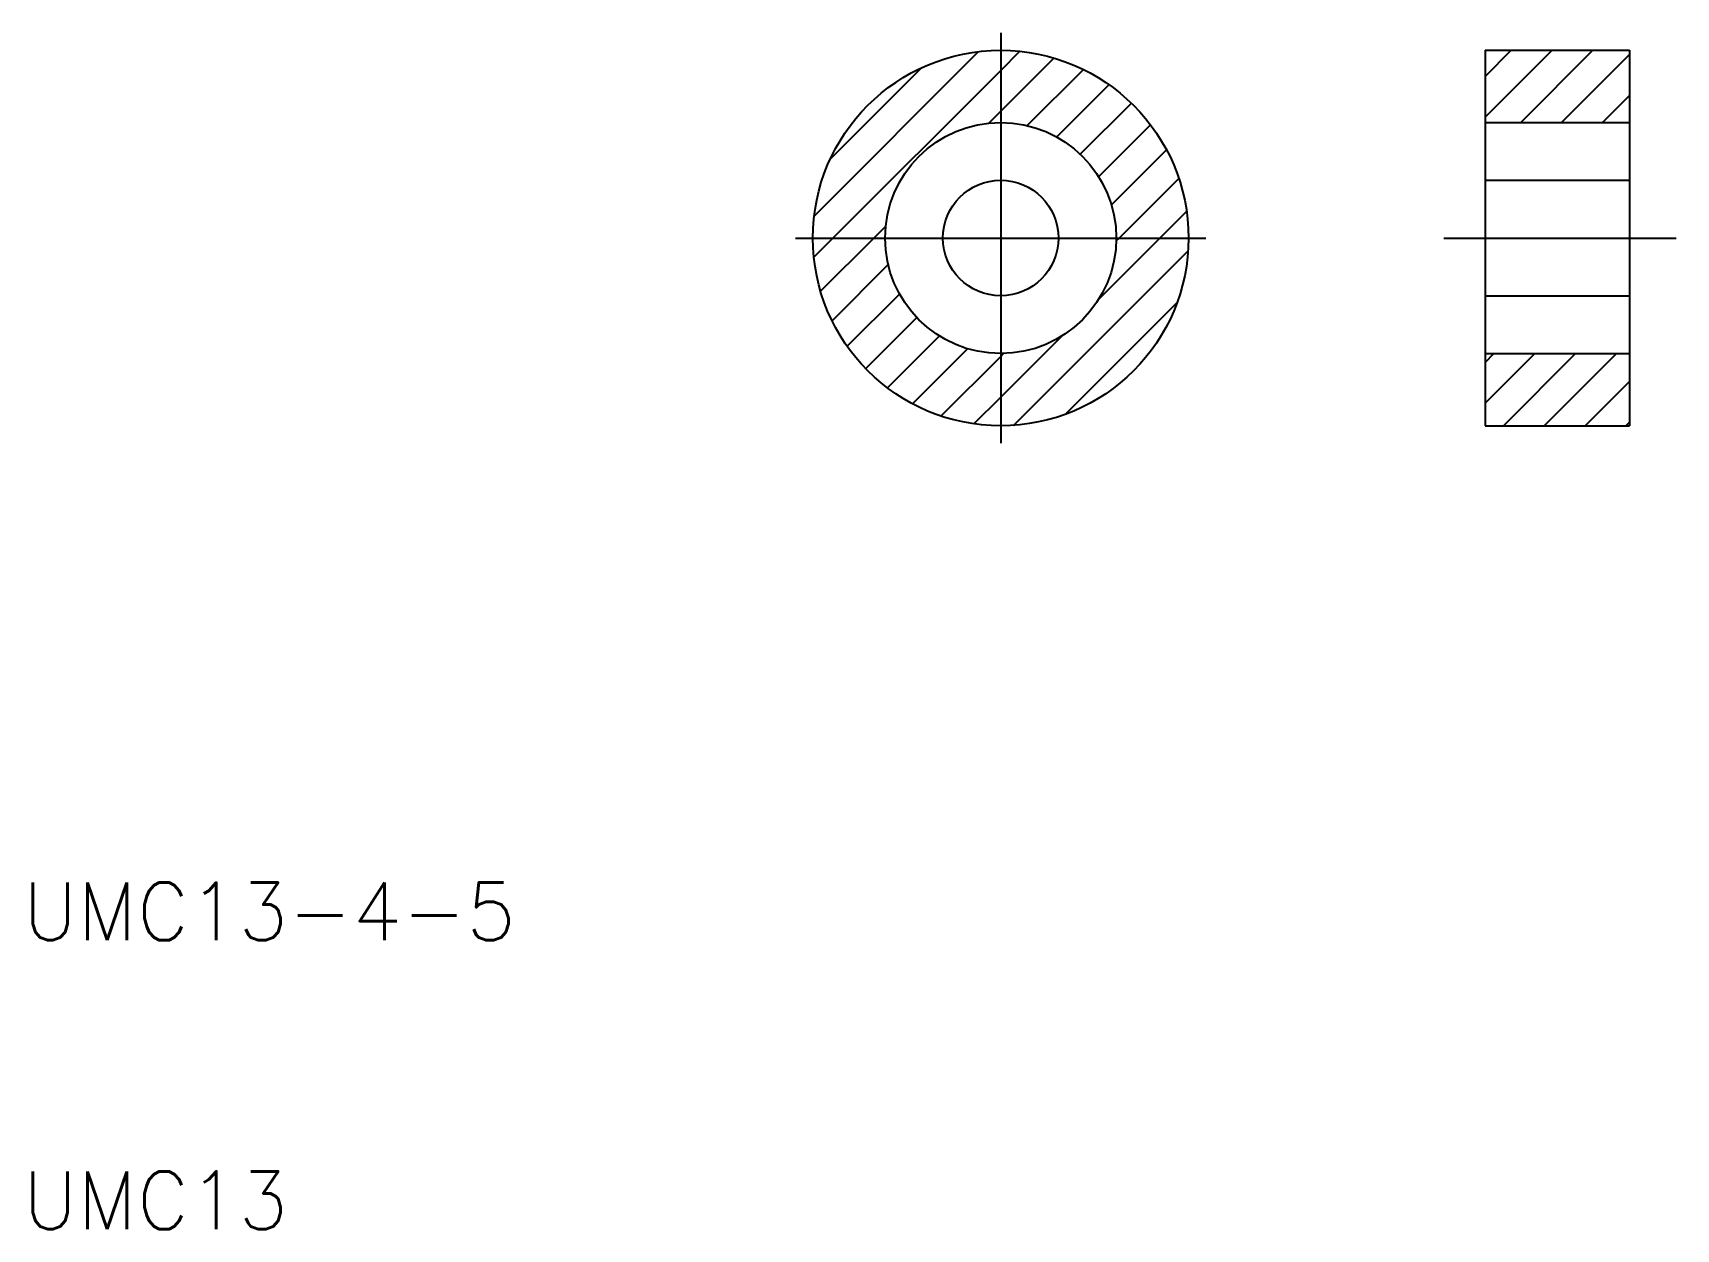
# Model space of a CAD drawing. Extents: x 93.9 to 150.8, y 100 to 141.4.
import ezdxf

# ---------------------------------------------------------------- set-up
doc = ezdxf.new("R2010")
doc.units = 0
doc.linetypes.add('CENTER', pattern=[50.8, 31.75, -6.35, 6.35, -6.35])
doc.layers.get('0').update_dxf_attribs({"linetype": 'CONTINUOUS'})
doc.layers.add('CENTER', color=1, linetype='CENTER')
doc.styles.get("Standard").update_dxf_attribs({"font": 'txt.shx'})

# ---------------------------------------------------------------- blocks, each defined once
blk = doc.blocks.new('*X2')
at = {"color": 0, "linetype": 'CONTINUOUS'}
for p, q in [((120.925, 135.067), (126.617, 140.759)), ((127.38, 140.108), (128.042, 140.77)), ((127.38, 138.693), (129.223, 140.537)), ((144.141, 138.484), (146.461, 140.804)), ((144.141, 139.898), (145.046, 140.804)), ((145.375, 138.304), (147.875, 140.804)), ((146.789, 138.304), (149.141, 140.656)), ((121.484, 137.04), (124.643, 140.199)), ((121.576, 134.304), (127.38, 140.108)), ((128.297, 138.197), (130.241, 140.14)), ((129.318, 137.803), (131.128, 139.614)), ((130.134, 137.205), (131.902, 138.973)), ((148.203, 138.304), (149.141, 139.241)), ((126.969, 138.282), (127.38, 138.693)), ((130.77, 136.427), (132.566, 138.222)), ((131.211, 135.454), (133.117, 137.359)), ((131.475, 134.304), (133.542, 136.371)), ((132.889, 134.304), (133.814, 135.228)), ((120.914, 133.642), (121.576, 134.304)), ((121.147, 132.46), (122.99, 134.304)), ((122.99, 134.304), (123.401, 134.715)), ((130.776, 132.19), (132.889, 134.304)), ((131.379, 134.207), (131.475, 134.304)), ((127.818, 127.818), (133.865, 133.865)), ((121.543, 131.443), (123.486, 133.386)), ((122.07, 130.555), (123.881, 132.366)), ((129.614, 128.2), (133.484, 132.07)), ((122.711, 129.782), (124.479, 131.55)), ((123.461, 129.118), (125.257, 130.914)), ((127.38, 128.794), (129.494, 130.908)), ((124.324, 128.567), (126.23, 130.473)), ((127.38, 130.208), (127.476, 130.305)), ((144.141, 128.585), (145.86, 130.304)), ((144.141, 129.999), (144.446, 130.304)), ((144.774, 127.804), (147.274, 130.304)), ((146.188, 127.804), (148.688, 130.304)), ((125.313, 128.141), (127.38, 130.208)), ((147.603, 127.804), (149.141, 129.342)), ((126.456, 127.87), (127.38, 128.794)), ((149.017, 127.804), (149.141, 127.928))]:
    blk.add_line(p, q, dxfattribs=at)

msp = doc.modelspace()

# ---------------------------------------------------------------- linework, layer by layer
at = {"color": 7, "linetype": 'CONTINUOUS'}
for p, q in [((144.141, 140.804), (149.141, 140.804)), ((144.141, 140.804), (144.141, 127.804)), ((149.141, 140.804), (149.141, 127.804)), ((144.141, 138.304), (149.141, 138.304)), ((144.141, 136.304), (149.141, 136.304)), ((144.141, 132.304), (149.141, 132.304)), ((144.141, 130.304), (149.141, 130.304)), ((144.141, 127.804), (149.141, 127.804))]:
    msp.add_line(p, q, dxfattribs=at)
for radius in [6.5, 4, 2]:
    msp.add_circle((127.38, 134.304), radius, dxfattribs=at)
at = {"layer": 'CENTER', "color": 1, "linetype": 'CENTER'}
for p, q in [((127.38, 141.408), (127.38, 127.199)), ((120.275, 134.304), (134.484, 134.304)), ((142.71, 134.304), (150.754, 134.304))]:
    msp.add_line(p, q, dxfattribs=at)

# ---------------------------------------------------------------- block references
at = {"color": 3, "linetype": 'CONTINUOUS'}
msp.add_blockref('*X2', (0, 0), dxfattribs=at)

# ---------------------------------------------------------------- texts
at = {"color": 7, "linetype": 'CONTINUOUS'}
for s, p in [('UMC13-4-5', (93.546, 109.99)), ('UMC13', (93.546, 99.99))]:
    msp.add_text(s, height=2, dxfattribs=at).set_placement(p)

doc.saveas('drawing.dxf')
